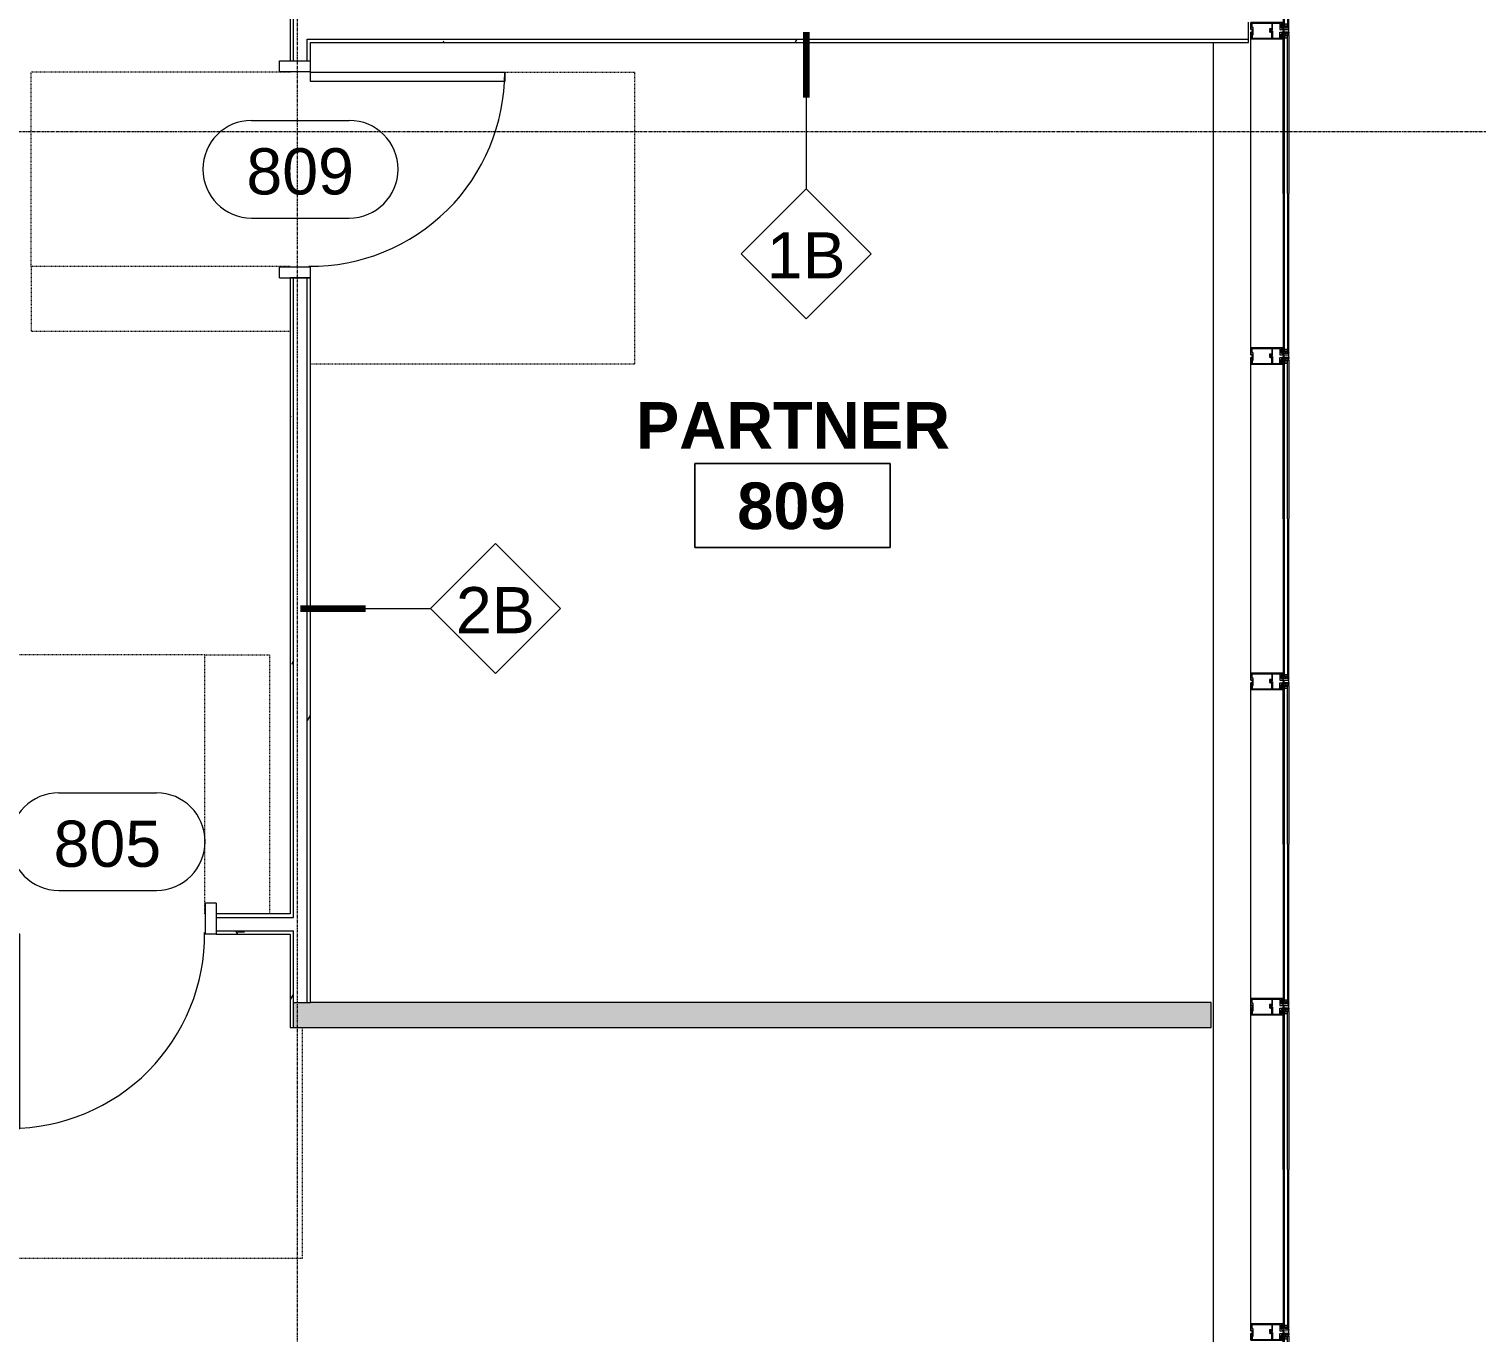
# Model space of a CAD drawing. Header units: inches. Extents: x -203 to 2905, y -968 to 768.
# Drawn here: x 1505.2 to 1772.1, y -434.8 to -194.4 of the extents above; entities that cross this region are included whole.
import ezdxf

# ---------------------------------------------------------------- set-up
doc = ezdxf.new("R2010")
doc.units = ezdxf.units.IN
doc.header["$MEASUREMENT"] = 0
doc.linetypes.add('Dash_2_', pattern=[0.25, 0.125, -0.125])
doc.linetypes.add('Grid Line 1_2_', pattern=[0.875, 0.5, -0.125, 0.125, -0.125])
for name, color, linetype, lineweight in [('A-AREA-IDEN', 2, 'Continuous', 9), ('A-DOOR', 31, 'Continuous', 13), ('A-DOOR-FRAM', 31, 'Continuous', 20), ('A-DOOR-IDEN', 31, 'Continuous', 9), ('A-GENM', 13, 'Dash_2_', 9), ('A-Glaz-Exst', 7, 'Continuous', 9), ('A-WALL', 113, 'Continuous', 13), ('A-WALL-IDEN', 211, 'Continuous', 9), ('A-WALL-PATT', 111, 'Continuous', 13), ('I-WALL', 2, 'Continuous', 13), ('Jenner and Block 8fl_BB_dwg', 8, 'Continuous', 9), ('S-GRID', 1, 'Continuous', 9)]:
    doc.layers.add(name, color=color, linetype=linetype, lineweight=lineweight)
doc.styles.add('Swis721 Lt BT_1', font='swissl.ttf', dxfattribs={"height": 8.514638})
doc.styles.add('Swis721 Lt BT_B', font='', dxfattribs={"height": 8.583975})
doc.styles.get('Swis721 Lt BT_B').set_extended_font_data('Swis721 Lt BT', bold=True)
pattern_1 = [(0, (0, 0), (30.72, 7.68), [1.267, -21.773, 1.267, -21.773, -122.88]), (0, (0, 0), (30.72, 7.68), [-46.08, 1.267, -44.813, 1.267, -21.773, -53.76]), (0, (0, 0), (30.72, 7.68), [-115.2, 1.267, -14.093, 1.267, -37.133]), (120, (11.52, 3.84), (-22.011075, 22.7643), [1.267, -21.773, 1.267, -21.773, -122.88]), (120, (11.52, 3.84), (-22.011075, 22.7643), [-46.08, 1.267, -44.813, 1.267, -21.773, -53.76]), (120, (11.52, 3.84), (-22.011075, 22.7643), [-115.2, 1.267, -14.093, 1.267, -37.133]), (240, (15.36, 19.2), (-8.708925, -30.4443), [1.267, -21.773, 1.267, -21.773, -122.88]), (240, (15.36, 19.2), (-8.708925, -30.4443), [-46.08, 1.267, -44.813, 1.267, -21.773, -53.76]), (240, (15.36, 19.2), (-8.708925, -30.4443), [-115.2, 1.267, -14.093, 1.267, -37.133])]

# ---------------------------------------------------------------- blocks, each defined once
blk = doc.blocks.new('Single Flush - OTJ_SOLIDFLUSH_Side Lite-5611451-LEVEL 8 CONSTRUCTION PLAN')
at = {"layer": 'A-DOOR', "lineweight": 20}
for p, q in [((16.16, -1.88), (17.91, -1.88)), ((16.16, -37.69), (16.16, -1.88)), ((17.91, -1.88), (17.91, -37.69)), ((17.91, -37.69), (16.16, -37.69))]:
    blk.add_line(p, q, dxfattribs=at)
at = {"layer": 'A-DOOR', "lineweight": 9}
blk.add_arc((17.91, -1.88), 35.81, 179.5, 270, dxfattribs=at)
at = {"layer": 'A-DOOR-FRAM'}
for p, q in [((-20, 3.87), (-20, -1.88)), ((-20, 3.87), (-18, 3.87)), ((-18, 3.87), (-18, -1.88)), ((18, 3.87), (18, -1.88)), ((18, 3.87), (20, 3.87)), ((20, 3.87), (20, -1.88)), ((-20, -1.88), (-18, -1.88)), ((18, -1.88), (20, -1.88))]:
    blk.add_line(p, q, dxfattribs=at)
at = {"layer": 'A-GENM'}
for p, q in [((-17.91, 49.69), (-29.91, 49.69)), ((-29.91, 1.87), (-29.91, 49.69)), ((-17.91, 49.69), (17.91, 49.69)), ((-17.91, 1.87), (-17.91, 49.69)), ((17.91, 1.87), (17.91, 49.69)), ((17.87, 1.87), (17.91, 1.87)), ((-35.91, -1.88), (-35.91, -61.69)), ((17.87, -1.88), (17.91, -1.88)), ((17.91, -1.88), (17.91, -61.69)), ((-35.91, -61.69), (17.91, -61.69))]:
    blk.add_line(p, q, dxfattribs=at)
blk = doc.blocks.new('Single Flush - OTJ_SOLIDFLUSH_Side Lite-5611454-LEVEL 8 CONSTRUCTION PLAN')
at = {"layer": 'A-DOOR', "lineweight": 20}
for p, q in [((16.16, 37.69), (16.16, 1.87)), ((17.91, 37.69), (16.16, 37.69)), ((17.91, 1.87), (17.91, 37.69)), ((16.16, 1.87), (17.91, 1.87))]:
    blk.add_line(p, q, dxfattribs=at)
at = {"layer": 'A-DOOR', "lineweight": 9}
blk.add_arc((17.91, 1.87), 35.81, 90, 180.5, dxfattribs=at)
at = {"layer": 'A-DOOR-FRAM'}
for p, q in [((-20, -3.87), (-20, 1.87)), ((-20, 1.87), (-18, 1.87)), ((-18, -3.87), (-18, 1.87)), ((18, -3.87), (18, 1.87)), ((18, 1.87), (20, 1.87)), ((20, -3.87), (20, 1.87)), ((-20, -3.87), (-18, -3.87)), ((18, -3.87), (20, -3.87))]:
    blk.add_line(p, q, dxfattribs=at)
at = {"layer": 'A-GENM'}
for p, q in [((-35.91, 61.69), (17.91, 61.69)), ((-35.91, 19.08), (-35.91, 61.69)), ((17.91, 1.87), (17.91, 61.69)), ((17.87, 1.87), (17.91, 1.87)), ((-29.91, -1.88), (-29.91, -49.69)), ((-17.91, -1.88), (-17.91, -49.69)), ((17.87, -1.88), (17.91, -1.88)), ((17.91, -1.88), (17.91, -49.69)), ((-17.91, -49.69), (-29.91, -49.69)), ((-17.91, -49.69), (17.91, -49.69))]:
    blk.add_line(p, q, dxfattribs=at)
blk = doc.blocks.new('Jenner and Block 8fl_BB_dwg_CW-STRIP-5551871-LEVEL 8 CONSTRUCTION PLAN')
at = {"layer": 'A-Glaz-Exst'}
for p, q in [((-127.34, -53.32), (-127.56, -52.8)), ((-127.5, -52.64), (-124.39, -51.32)), ((-127.2, -53.33), (-127.26, -53.35)), ((-126.62, -54.54), (-127.12, -53.36)), ((-124.23, -51.38), (-123.91, -52.13)), ((-124.09, -52.63), (-124.08, -52.59)), ((-124.09, -52.78), (-124.03, -52.91)), ((-124.06, -52.65), (-124.04, -52.6)), ((-124.05, -51.17), (-123.01, -50.73)), ((-124.04, -52.43), (-123.99, -52.37)), ((-124.01, -52.57), (-123.8, -52.48)), ((-123.96, -52.47), (-123.97, -52.44)), ((-123.96, -52.36), (-123.88, -52.36)), ((-123.92, -52.42), (-123.9, -52.45)), ((-123.75, -52.48), (-123.71, -52.5)), ((-123.74, -52.44), (-123.69, -52.46)), ((-123.25, -53.69), (-123.64, -52.78)), ((-123.59, -52.56), (-123.13, -53.64)), ((-122.97, -53.7), (-121.94, -53.26)), ((-121.88, -51.54), (-122.01, -51.58)), ((-121.75, -51.73), (-121.85, -51.55)), ((-121.68, -51.87), (-121.79, -51.93)), ((-121.72, -51.64), (-121.66, -51.83)), ((-120.76, -51.54), (-120.96, -51.08)), ((-126.7, -54.61), (-126.64, -54.58)), ((-126.42, -55.17), (-123.32, -53.85))]:
    blk.add_line(p, q, dxfattribs=at)
at = {"layer": 'A-Glaz-Exst', "flags": 128}
for points in [[(-133.51, -24.09), (-122.34, -50.38), (-122.08, -51.01), (-121.85, -50.92), (-133.28, -23.99)], [(-132.82, -23.8), (-121.39, -50.72), (-121.16, -50.62), (-132.59, -23.7)], [(-122.46, -50.43), (-122.48, -50.37), (-127.89, -52.67), (-127.4, -53.82), (-127.17, -53.72), (-127.4, -53.82), (-127.89, -52.67), (-122.48, -50.37), (-122.46, -50.43), (-122.34, -50.38), (-122.46, -50.43), (-122.69, -50.53)], [(-122.34, -50.38), (-122.54, -50.87), (-122.2, -50.73), (-122.69, -50.53), (-122.37, -51.28)], [(-121.99, -50.5), (-122.02, -50.42), (-121.62, -50.24), (-121.59, -50.33)], [(-121.96, -50.56), (-121.94, -50.62), (-121.84, -50.78), (-121.49, -50.63), (-121.54, -50.45), (-121.56, -50.39)], [(-109.83, -79.22), (-121.26, -52.3), (-121.49, -52.4), (-121.22, -53.03), (-121.34, -53.08), (-121.31, -53.13), (-126.72, -55.43), (-127.21, -54.28), (-126.95, -54.17), (-126.98, -54.18), (-127.21, -54.28), (-126.72, -55.43), (-121.31, -53.13), (-121.34, -53.08), (-121.57, -53.17)], [(-123.94, -52.21), (-124.27, -52.35), (-124.17, -52.58), (-123.98, -52.5)], [(-123.87, -52.45), (-123.67, -52.37), (-124.11, -51.34)], [(-124.08, -52.57), (-124.09, -52.55), (-123.98, -52.5), (-124, -52.45), (-124.02, -52.45)], [(-123.87, -52.39), (-123.89, -52.4), (-123.87, -52.45), (-123.76, -52.41), (-123.75, -52.43)], [(-122.85, -50.8), (-122.46, -51.72), (-121.94, -51.5), (-121.95, -51.47), (-121.99, -51.48), (-122.01, -51.45), (-121.87, -51.38), (-121.85, -51.42), (-121.89, -51.45), (-121.88, -51.47), (-121.82, -51.45), (-120.96, -51.08), (-121.06, -50.85)], [(-121.87, -53.1), (-122.26, -52.18), (-121.74, -51.96), (-121.73, -51.99), (-121.77, -52.01), (-121.75, -52.05), (-121.61, -51.99), (-121.63, -51.95), (-121.67, -51.96), (-121.68, -51.93), (-121.57, -51.89), (-121.69, -51.6), (-121.7, -51.6), (-121.69, -51.6), (-121.57, -51.89), (-120.76, -51.54), (-120.67, -51.77), (-121.82, -52.26)], [(-121.82, -51.45), (-120.96, -51.08), (-121.06, -50.85), (-122.21, -51.34)], [(-122.05, -51.56), (-122.05, -51.55), (-121.94, -51.5)], [(-110.06, -79.32), (-121.22, -53.03), (-121.71, -52.83), (-121.37, -52.68), (-121.57, -53.17), (-121.88, -52.43)], [(-121.7, -51.74), (-121.82, -51.45), (-121.7, -51.74), (-121.71, -51.74)], [(-121.81, -51.97), (-121.8, -51.98), (-121.74, -51.96)], [(-121.08, -52.63), (-121.11, -52.57), (-121.15, -52.39), (-120.81, -52.24), (-120.71, -52.4), (-120.68, -52.46)], [(-121.06, -52.69), (-121.02, -52.77), (-120.62, -52.6), (-120.66, -52.52)], [(-109.37, -79.03), (-120.8, -52.1), (-120.57, -52), (-109.14, -78.93)], [(-126.88, -54.24), (-126.91, -54.19), (-127.09, -53.75), (-126.74, -54.59)], [(-126.92, -54.33), (-126.83, -54.53), (-126.86, -54.54), (-126.88, -54.5), (-126.92, -54.51), (-126.86, -54.66), (-126.82, -54.64), (-126.84, -54.6), (-126.81, -54.58), (-126.59, -55.1)]]:
    blk.add_lwpolyline(points, dxfattribs=at)
blk.add_lwpolyline([(-120.67, -51.77), (-120.76, -51.54), (-121.57, -51.89), (-120.76, -51.54)], close=True, dxfattribs=at)
at = {"layer": 'A-Glaz-Exst'}
for centre, radius in [((-121.98, -50.53), 0.0312), ((-121.57, -50.36), 0.0313), ((-121.07, -52.66), 0.0312), ((-120.67, -52.49), 0.0312)]:
    blk.add_circle(centre, radius, dxfattribs=at)
for centre, radius, start, end in [((-121.06, -50.72), 0.266, 174.932, 231.077), ((-121.01, -50.7), 0.266, 174.932, 231.077), ((-120.95, -50.67), 0.266, 174.932, 231.077), ((-120.89, -50.65), 0.266, 174.932, 231.077), ((-127.45, -52.75), 0.125, 113.0045, 203.0045), ((-127.29, -53.29), 0.0625, 203.0045, 293.0045), ((-127.18, -53.39), 0.0625, 23.0045, 113.0045), ((-124.34, -51.43), 0.125, 23.0045, 113.0045), ((-124, -51.29), 0.125, 113.0045, 203.0045), ((-124.01, -52.66), 0.089, 160.7135, 253.0177), ((-124.03, -52.23), 0.548, 263.7768, 322.8434), ((-124.09, -52.58), 0.0197, 337.7655, 23.0045), ((-123.99, -52.65), 0.0695, 179.3043, 235.285), ((-124.03, -52.58), 0.0139, 50.356, 225.537), ((-124.03, -52.44), 0.016, 138.4428, 293.0045), ((-124.03, -52.23), 0.517, 269.0257, 316.9833), ((-124.05, -52.6), 0.0118, 337.7655, 45.537), ((-124.02, -52.26), 0.451, 268.6149, 317.394), ((-124.03, -52.23), 0.673, 269.5765, 305.68), ((-124.02, -52.56), 0.0118, 230.356, 293.0045), ((-123.96, -52.4), 0.04, 87.5662, 138.4428), ((-123.94, -52.43), 0.0306, 26.7074, 199.3016), ((-123.93, -52.46), 0.0306, 206.7074, 19.3016), ((-123.97, -52.16), 0.0625, 293.0045, 23.0045), ((-123.88, -52.38), 0.016, 293.0045, 87.5662), ((-123.8, -52.47), 0.0118, 293.0045, 355.653), ((-123.77, -52.47), 0.0139, 0.472, 175.653), ((-123.75, -52.47), 0.0118, 180.472, 248.2435), ((-123.73, -52.43), 0.0197, 203.0045, 248.2435), ((-123.75, -52.55), 0.0695, 350.7239, 46.7046), ((-123.73, -52.54), 0.089, 332.9913, 65.2955), ((-122.96, -50.85), 0.125, 23.0045, 113.0045), ((-122.22, -51.15), 0.313, 76.1346, 149.8744), ((-122.18, -51.16), 0.221, 68.0045, 194.8744), ((-122.26, -51.23), 0.125, 203.0045, 293.0045), ((-121.97, -51.25), 0.257, 114.4891, 201.5199), ((-122.02, -51.55), 0.0312, 203.0045, 288.0045), ((-121.98, -53.15), 0.125, 293.0045, 23.0045), ((-121.77, -52.38), 0.125, 113.0045, 203.0045), ((-121.88, -51.57), 0.0312, 23.0045, 108.0045), ((-121.67, -52.37), 0.221, 211.1346, 338.0045), ((-121.43, -51.25), 0.531, 84.932, 141.077), ((-121.58, -52.16), 0.257, 204.4891, 291.5199), ((-121.78, -51.95), 0.0312, 118.0045, 203.0045), ((-121.69, -52.41), 0.313, 256.1346, 329.8744), ((-121.72, -51.71), 0.0313, 208.0045, 293.0045), ((-121.69, -51.63), 0.0313, 113.0045, 198.0045), ((-121.55, -50.92), 0.145, 75.2021, 272.5168), ((-121.69, -51.84), 0.0312, 298.0045, 23.0045), ((-121.46, -50.89), 0.13, 309.3067, 96.5963), ((-121.21, -51.77), 0.531, 264.932, 321.077), ((-121.06, -52.09), 0.145, 133.4921, 330.8069), ((-120.97, -52.04), 0.13, 309.4127, 96.7023), ((-120.57, -51.87), 0.266, 174.932, 231.077), ((-120.52, -51.85), 0.266, 174.932, 231.077), ((-120.46, -51.82), 0.266, 174.932, 231.077), ((-120.4, -51.8), 0.266, 174.932, 231.077), ((-127.15, -53.78), 0.0625, 23.0045, 113.0045), ((-127.15, -53.78), 0.0625, 23.0045, 113.0045), ((-126.94, -54.2), 0.0312, 23.0045, 113.0045), ((-126.94, -54.2), 0.0312, 23.0045, 113.0045), ((-126.89, -54.31), 0.0312, 113.0045, 203.0045), ((-126.91, -54.26), 0.0313, 293.0045, 23.0045), ((-126.71, -54.58), 0.0312, 203.0045, 293.0045), ((-126.65, -54.55), 0.0313, 293.0045, 23.0045), ((-126.47, -55.05), 0.125, 203.0045, 293.0045), ((-123.37, -53.73), 0.125, 293.0045, 23.0045), ((-123.02, -53.59), 0.125, 203.0045, 293.0045)]:
    blk.add_arc(centre, radius, start, end, dxfattribs=at)
blk = doc.blocks.new('Jenner and Block 8fl_BB_dwg-4751915-LEVEL 8 CONSTRUCTION PLAN')
at = {"layer": 'A-Glaz-Exst'}
for p, q in [((1723.3, -494.59), (1723.3, -197.21)), ((1730.17, -253.55), (1730.17, -196.55)), ((1730.17, -313.55), (1730.17, -256.55)), ((1730.17, -373.55), (1730.17, -316.55)), ((1730.17, -431.55), (1730.17, -374.55)), ((1730.17, -433.55), (1730.17, -376.55))]:
    blk.add_line(p, q, dxfattribs=at)
at = {"rotation": 336.9955198969619}
for p in [(1868.48, -195.05), (1868.48, -255.05), (1868.48, -315.05), (1868.48, -375.05), (1868.48, -435.05)]:
    blk.add_blockref('Jenner and Block 8fl_BB_dwg_CW-STRIP-5551871-LEVEL 8 CONSTRUCTION PLAN', p, dxfattribs=at)
blk = doc.blocks.new('Room Tag - Room Name and Number-3379422-LEVEL 8 CONSTRUCTION PLAN')
at = {"layer": 'A-AREA-IDEN'}
for p, q in [((-0.1881, -0.1636), (-0.1881, -0.0018)), ((-0.1881, -0.0018), (0.1869, -0.0018)), ((0.1869, -0.0018), (-0.1881, -0.0018)), ((-0.1881, -0.0018), (-0.1881, -0.1636)), ((0.1869, -0.0018), (0.1869, -0.1636)), ((0.1869, -0.1636), (0.1869, -0.0018)), ((0.1869, -0.1636), (-0.1881, -0.1636)), ((-0.1881, -0.1636), (0.1869, -0.1636))]:
    blk.add_line(p, q, dxfattribs=at)
blk = doc.blocks.new('Door Tag - Door Tag-41184-LEVEL 8 CONSTRUCTION PLAN')
at = {"layer": 'A-DOOR-IDEN'}
for p, q in [((-0.09375, 0.09375), (0.09375, 0.09375)), ((-0.09375, -0.09375), (0.09375, -0.09375))]:
    blk.add_line(p, q, dxfattribs=at)
for centre, start, end in [((-0.09375, 0), 90, 270), ((0.09375, 0), 270, 90)]:
    blk.add_arc(centre, 0.09375, start, end, dxfattribs=at)
blk = doc.blocks.new('Wall Tag - 1_4_-62626-LEVEL 8 CONSTRUCTION PLAN')
at = {"layer": 'A-WALL-IDEN'}
for p, q in [((-0.125, 0), (0, 0.125)), ((0, 0.125), (0.125, 0)), ((-0.125, 0), (0, -0.125)), ((0, -0.125), (0.125, 0))]:
    blk.add_line(p, q, dxfattribs=at)

msp = doc.modelspace()

# ---------------------------------------------------------------- hatches: boundary and pattern name
at = {"layer": 'A-WALL-PATT', "lineweight": 9}
h = msp.add_hatch(dxfattribs=at)
h.set_pattern_fill('FP_1', color=256, style=0, pattern_type=2)
h.set_pattern_definition(pattern_1)
h.paths.add_polyline_path([(1554.05, -378.61), (1554.05, -360.78), (1553.42, -360.78), (1553.42, -378.61)], flags=0)
h.paths.add_polyline_path([(1553.42, -358.28), (1554.05, -358.28), (1554.05, -240.3), (1553.42, -240.3), (1553.42, -357.66)], flags=0)
h.paths.add_polyline_path([(1554.05, -200.3), (1554.05, -73.34), (1553.42, -73.34), (1553.42, -200.3)], flags=0)
h.paths.add_polyline_path([(1554.05, -33.34), (1554.05, -29.34), (1553.42, -29.34), (1553.42, -33.34)], flags=0)
h = msp.add_hatch(dxfattribs=at)
h.set_pattern_fill('FP_1', color=256, style=0, pattern_type=2)
h.set_pattern_definition(pattern_1)
h.paths.add_polyline_path([(1557.17, -373.99), (1557.17, -240.3), (1556.55, -240.3), (1556.55, -373.99)], flags=0)
h.paths.add_polyline_path([(1556.55, -200.3), (1557.17, -200.3), (1557.17, -196.3), (1556.55, -196.3)], flags=0)
h.paths.add_polyline_path([(1556.55, -193.8), (1557.17, -193.8), (1557.17, -73.34), (1556.55, -73.34), (1556.55, -193.18)], flags=0)
h.paths.add_polyline_path([(1557.17, -33.34), (1557.17, -29.34), (1556.55, -29.34), (1556.55, -33.34)], flags=0)
h = msp.add_hatch(dxfattribs=at)
h.set_pattern_fill('FP_1', color=256, style=0, pattern_type=2)
h.set_pattern_definition(pattern_1)
h.paths.add_polyline_path([(1557.17, -196.93), (1730.17, -196.93), (1730.17, -196.3), (1557.17, -196.3)], flags=0)
h = msp.add_hatch(dxfattribs=at)
h.set_pattern_fill('FP_1', color=256, style=0, pattern_type=2)
h.set_pattern_definition(pattern_1)
h.paths.add_polyline_path([(1539.73, -358.28), (1553.42, -358.28), (1553.42, -357.66), (1539.73, -357.66)], flags=0)
h.paths.add_polyline_path([(1419.97, -358.28), (1499.73, -358.28), (1499.73, -357.66), (1419.97, -357.66)], flags=0)
h.paths.add_polyline_path([(1379.97, -358.28), (1379.97, -357.66), (1371.5, -357.66), (1371.5, -358.28), (1376.98, -358.28)], flags=0)
h.paths.add_polyline_path([(1293.61, -358.28), (1331.5, -358.28), (1331.5, -357.66), (1293.61, -357.66)], flags=0)
h = msp.add_hatch(dxfattribs=at)
h.set_pattern_fill('FP_1', color=256, style=0, pattern_type=2)
h.set_pattern_definition(pattern_1)
h.paths.add_polyline_path([(1539.73, -361.41), (1553.42, -361.41), (1553.42, -360.78), (1539.73, -360.78)], flags=0)
h.paths.add_polyline_path([(1494.48, -361.41), (1494.48, -360.78), (1419.97, -360.78), (1419.97, -361.41), (1493.86, -361.41)], flags=0)
h.paths.add_polyline_path([(1499.73, -361.41), (1499.73, -360.78), (1496.98, -360.78), (1496.98, -361.41), (1497.61, -361.41)], flags=0)
h.paths.add_polyline_path([(1373.86, -361.41), (1374.48, -361.41), (1374.48, -360.78), (1371.5, -360.78), (1371.5, -361.41)], flags=0)
h.paths.add_polyline_path([(1377.61, -361.41), (1379.97, -361.41), (1379.97, -360.78), (1376.98, -360.78), (1376.98, -361.41)], flags=0)
h.paths.add_polyline_path([(1293.61, -361.41), (1331.5, -361.41), (1331.5, -360.78), (1293.61, -360.78)], flags=0)
msp.add_hatch(color=7, dxfattribs=at).paths.add_polyline_path([(1723.3, -378.61), (1723.3, -373.99), (1554.05, -373.99), (1554.05, -378.61)], flags=0)

# ---------------------------------------------------------------- linework, layer by layer
at = {"layer": 'A-WALL'}
for p, q in [((1554.05, -200.3), (1554.05, -73.34)), ((1556.55, -200.3), (1556.55, -196.3)), ((1556.55, -196.3), (1730.17, -196.3)), ((1554.05, -358.28), (1554.05, -240.3)), ((1556.55, -373.99), (1556.55, -240.3)), ((1539.73, -358.28), (1554.05, -358.28)), ((1539.73, -360.78), (1554.05, -360.78)), ((1554.05, -378.61), (1554.05, -360.78)), ((1554.05, -373.99), (1557.17, -373.99))]:
    msp.add_line(p, q, dxfattribs=at)
at = {"layer": 'A-WALL', "color": 8, "lineweight": 20}
for p, q in [((1553.42, -373.99), (1553.42, -378.61)), ((1723.3, -373.99), (1557.17, -373.99)), ((1723.3, -378.61), (1723.3, -373.99)), ((1553.42, -378.61), (1723.3, -378.61))]:
    msp.add_line(p, q, dxfattribs=at)
at = {"layer": 'A-WALL-IDEN', "lineweight": 90}
for p, q in [((1648.59, -195.05), (1648.59, -207.05)), ((1555.3, -301.32), (1567.3, -301.32))]:
    msp.add_line(p, q, dxfattribs=at)
at = {"layer": 'A-WALL-IDEN'}
for p, q in [((1648.59, -195.05), (1648.59, -223.89)), ((1555.3, -301.32), (1579.28, -301.32))]:
    msp.add_line(p, q, dxfattribs=at)
at = {"layer": 'I-WALL'}
for p, q in [((1553.42, -73.34), (1553.42, -200.3)), ((1730.17, -196.93), (1730.17, -193.18)), ((1557.17, -200.3), (1557.17, -196.93)), ((1557.17, -196.93), (1730.17, -196.93)), ((1553.42, -200.3), (1557.17, -200.3)), ((1553.42, -240.3), (1553.42, -357.66)), ((1557.17, -240.3), (1553.42, -240.3)), ((1557.17, -373.99), (1557.17, -240.3)), ((1553.42, -357.66), (1539.73, -357.66)), ((1539.73, -357.66), (1539.73, -361.41)), ((1539.73, -361.41), (1553.42, -361.41)), ((1553.42, -361.41), (1553.42, -373.99))]:
    msp.add_line(p, q, dxfattribs=at)
at = {"layer": 'S-GRID', "linetype": 'Grid Line 1_2_'}
for p, q in [((1554.73, -968.26), (1554.73, 744.46)), ((-203.03, -213.31), (2046, -213.31))]:
    msp.add_line(p, q, dxfattribs=at)

# ---------------------------------------------------------------- block references
at = {"layer": 'A-AREA-IDEN', "xscale": 95.99999999999994, "yscale": 95.99999999999994, "zscale": 95.99999999999994}
msp.add_blockref('Room Tag - Room Name and Number-3379422-LEVEL 8 CONSTRUCTION PLAN', (1646.13, -274.39), dxfattribs=at)
at = {"layer": 'A-DOOR'}
for name, p, rotation in [('Single Flush - OTJ_SOLIDFLUSH_Side Lite-5611451-LEVEL 8 CONSTRUCTION PLAN', (1555.3, -220.3), 89.99999999999993), ('Single Flush - OTJ_SOLIDFLUSH_Side Lite-5611454-LEVEL 8 CONSTRUCTION PLAN', (1519.73, -359.53), 180)]:
    msp.add_blockref(name, p, dxfattribs=dict(at, rotation=rotation))
at = {"layer": 'A-DOOR-IDEN', "xscale": 95.99999999999994, "yscale": 95.99999999999994, "zscale": 95.99999999999994}
for p in [(1555.3, -220.3), (1519.73, -344.31)]:
    msp.add_blockref('Door Tag - Door Tag-41184-LEVEL 8 CONSTRUCTION PLAN', p, dxfattribs=at)
at = {"layer": 'A-WALL-IDEN', "xscale": 95.99999999999994, "yscale": 95.99999999999994, "zscale": 95.99999999999994}
for p in [(1648.59, -235.89), (1591.28, -301.32)]:
    msp.add_blockref('Wall Tag - 1_4_-62626-LEVEL 8 CONSTRUCTION PLAN', p, dxfattribs=at)
at = {"layer": 'Jenner and Block 8fl_BB_dwg', "color": 7}
msp.add_blockref('Jenner and Block 8fl_BB_dwg-4751915-LEVEL 8 CONSTRUCTION PLAN', (0.4, 0.29), dxfattribs=at)

# ---------------------------------------------------------------- texts
at = {"layer": 'A-AREA-IDEN', "char_height": 8.584, "attachment_point": 2, "line_spacing_factor": 0.998538, "style": 'Swis721 Lt BT_B'}
for s, insert, width in [('PARTNER', (1646.14, -263.25), 62.748), ('809', (1645.85, -278.08), 23.004)]:
    msp.add_mtext(s, dxfattribs=dict(at, insert=insert, width=width))
at = {"layer": 'A-DOOR-IDEN', "char_height": 8.515, "width": 22.68, "attachment_point": 2, "line_spacing_factor": 1.00667, "style": 'Swis721 Lt BT_1'}
for s, insert in [('809', (1555.25, -216.43)), ('805', (1519.69, -340.44))]:
    msp.add_mtext(s, dxfattribs=dict(at, insert=insert))
at = {"layer": 'A-WALL-IDEN', "char_height": 8.515, "width": 16.632, "attachment_point": 2, "line_spacing_factor": 1.00667, "style": 'Swis721 Lt BT_1'}
for s, insert in [('1B', (1648.57, -231.92)), ('2B', (1591.25, -297.36))]:
    msp.add_mtext(s, dxfattribs=dict(at, insert=insert))

doc.saveas('drawing.dxf')
